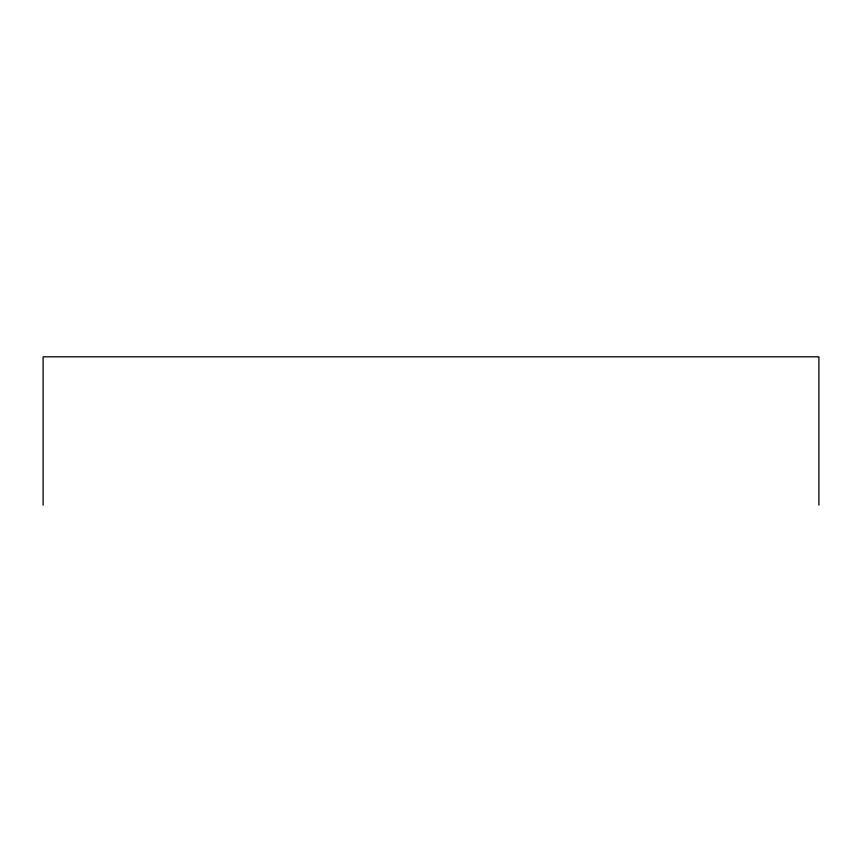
<?xml version="1.0" encoding="UTF-8"?>
<svg xmlns="http://www.w3.org/2000/svg" width="862" height="862" viewBox="0 0 862 862"><rect width="100%" height="100%" fill="white"/><g stroke="black" fill="none" stroke-linecap="round" stroke-linejoin="round"><path stroke-width="1.29" d="M818.9 505.186L818.9 356.814L43.1 356.814L43.1 505.186"/></g></svg>
